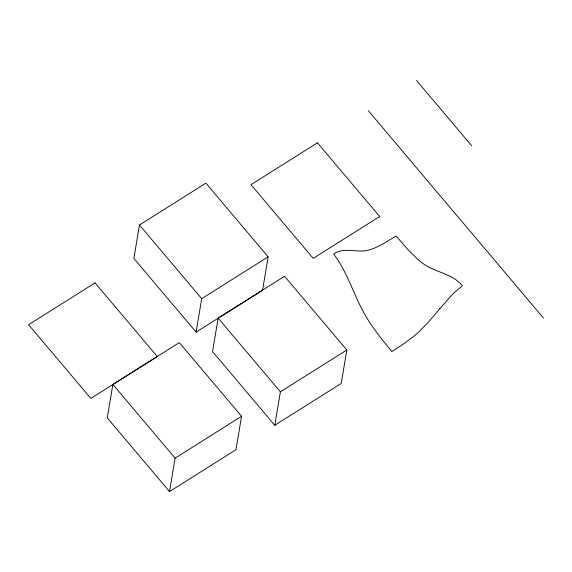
<?xml version="1.0" encoding="UTF-8"?>
<svg xmlns="http://www.w3.org/2000/svg" width="572" height="572" viewBox="0 0 572 572"><rect width="100%" height="100%" fill="white"/><g stroke="black" fill="none" stroke-linecap="round" stroke-linejoin="round"><path stroke-width="0.86" d="M139.468 224.989L133.869 258.43L196.103 332.11L262.548 290.276L268.139 256.835L205.906 183.147L139.468 224.989L201.702 298.677L196.103 332.11M112.877 384.441L107.279 417.882L169.519 491.562L235.957 449.728L241.556 416.287L179.315 342.599L112.877 384.441L175.111 458.129L169.519 491.562M218.147 318.146L212.555 351.587L274.789 425.268L341.227 383.426L346.825 349.993L284.584 276.305L218.147 318.146L280.387 391.834L274.789 425.268M201.702 298.677L268.139 256.835M175.111 458.129L241.556 416.287M280.387 391.834L346.825 349.993M416.502 80.438L471.578 145.645M368.361 110.754L543.4 317.989M439.954 308.544L428.385 322.165L419.419 331.331A44.38 15.308 -40.2 0 1 412.898 336.994L404.404 343.357L391.899 351.523L380.28 337.387L370.828 324.26A60.081 21.243 57.8 0 1 365.336 315.294C353.696 295.445 347.74 272.451 333.64 254.04C344.494 246.26 357.893 253.746 369.641 249.8A44.38 15.308 -40.2 0 0 375.582 247.619L383.69 243.522L396.096 235.993L407.822 249.499L417.817 259.388A60.081 21.243 57.8 0 0 423.995 264.243C436.071 272.751 452.831 273.53 462.319 285.886L453.689 293.064L439.954 308.544M95.038 282.883L28.6 324.724L90.834 398.405L157.279 356.57L95.038 282.883M317.417 142.836L250.979 184.677L313.213 258.365L379.651 216.523L317.417 142.836"/></g></svg>
